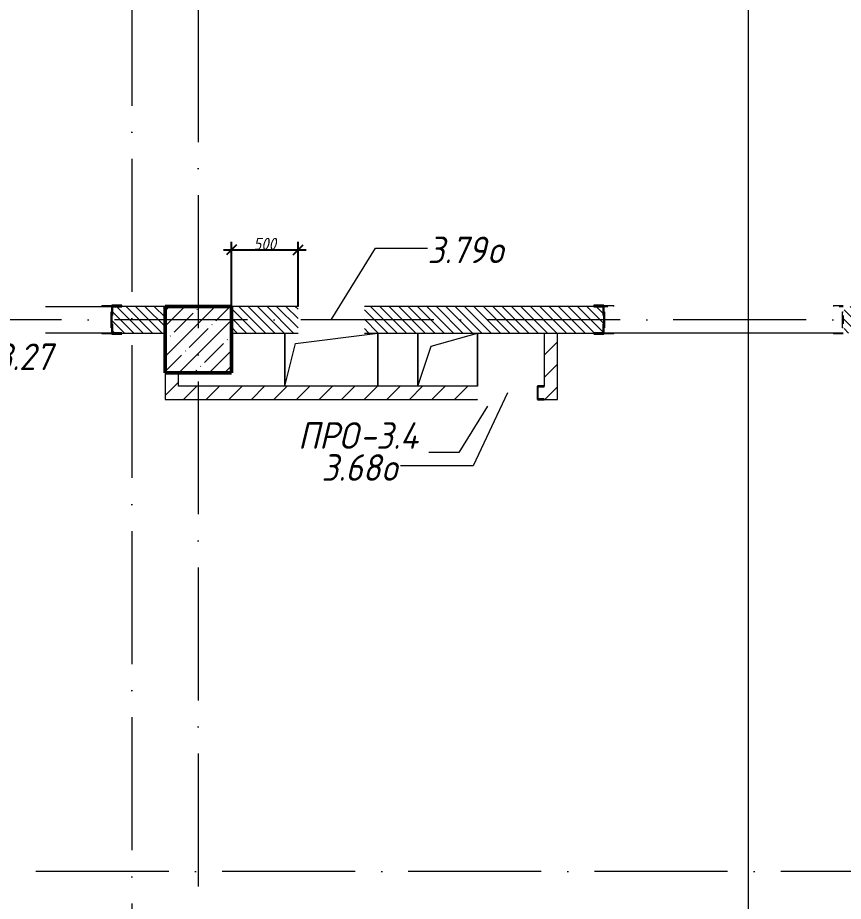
# Model space of a CAD drawing. Header units: millimetres. Extents: x -537608 to 253996, y -217170 to 186033.
# Drawn here: x -122543 to -116335, y 153246 to 159893 of the extents above; entities that cross this region are included whole.
import ezdxf

# ---------------------------------------------------------------- set-up
doc = ezdxf.new("R2010")
doc.units = ezdxf.units.MM
doc.linetypes.add('50_200_ШТРИХ_1Т_ш5_п1_п1_', pattern=[1400, 1000, -200, 0, -200])
for name, color, linetype, lineweight in [('A-____-____-DIMS', 7, 'Continuous', 9), ('A-FLOR-____-OTLN', 7, 'Continuous', 9), ('A-GENM-____-IDEN', 7, 'Continuous', 9), ('A-GENM-____-MCUT', 7, 'Continuous', 25), ('A-GENM-____-OTLN', 7, 'Continuous', 9), ('A-GENM-____-OTLN-1', 7, 'Continuous', 25), ('A-GLAZ-____-IDEN', 7, 'Continuous', 9), ('A-WALL-____-MCUT', 7, 'Continuous', 13), ('A-WALL-____-PATT-1', 7, 'Continuous', 9), ('A-WALL-FNSH-MCUT-1', 7, 'Continuous', 9), ('I-WALL-____-OTLN', 7, 'Continuous', 9), ('S-COLS-____-MCUT', 7, 'Continuous', 50), ('S-COLS-____-OTLN', 7, 'Continuous', 9), ('S-GRID-____-OTLN-1', 7, '50_200_ШТРИХ_1Т_ш5_п1_п1_', 9)]:
    doc.layers.add(name, color=color, linetype=linetype, lineweight=lineweight)
doc.layers.add('G-____-____-SYMB-1', color=9, linetype='Continuous', lineweight=9, true_color=0x808080)
doc.styles.add('ISOCPEUR_I_11', font='isocpeui.ttf', dxfattribs={"width": 0.9, "height": 200})
doc.styles.add('ISOCPEUR_I_7', font='isocpeui.ttf', dxfattribs={"width": 0.9, "height": 90})
doc.dimstyles.new('ISO-1_8_0_9К_СРЕДНИЙ_Кладочные_1', dxfattribs={"dimscale": 304.8, "dimtxt": 89.638306, "dimasz": 0.246063, "dimexe": 0.19685, "dimexo": 0, "dimgap": 0, "dimtad": 1, "dimdec": 3, "dimrnd": 0.001, "dimdsep": 46, "dimtxsty": 'ISOCPEUR_I_7', "dimblk1": 'OBLIQUE', "dimblk2": 'OBLIQUE', "dimsah": 1, "dimcen": 0.09, "dimdle": 0.19685, "dimazin": 0, "dimtfac": 1, "dimtdec": 4, "dimtix": 1, "dimtmove": 0, "dimatfit": 3, "dimfxl": 1, "dimtvp": 1, "dimtolj": 1, "dimtzin": 0, "dimarcsym": 2})
pattern_1 = [(45, (-178684.97, 94540.11), (-84.85281, 84.85281), [])]
pattern_2 = [(135, (-178684.97, 94540.114), (-35.35534, -35.35534), [])]

# ---------------------------------------------------------------- blocks, each defined once
blk = doc.blocks.new('BSC_Колонна _Прямоугольная - 500х500-V63-АР1_План отверстий 3 этажа в осях 1-64_Ю-ЯЯ')
at = {"layer": 'S-COLS-____-OTLN'}
h = blk.add_hatch(dxfattribs=at)
h.set_pattern_fill('FP_71', color=256, style=0, pattern_type=2)
h.set_pattern_definition([(45, (-57500, -62931.04), (-114.04925, 114.04925), []), (45, (-57385.95, -62931.04), (-114.04925, 114.04925), [201.613, -40.323, 3.353, -36.97])])
h.paths.add_polyline_path([(-250, -250), (250, -250), (250, 250), (-250, 250)], flags=0)
at = {"layer": 'S-COLS-____-MCUT'}
for p, q in [((250, 250), (-250, 250)), ((-250, 250), (-250, -250)), ((250, -250), (250, 250)), ((-250, -250), (250, -250))]:
    blk.add_line(p, q, dxfattribs=at)
blk = doc.blocks.new('154_Стойка_СКБ_Уголок - СМ-2480_200-28346303-АР1_План отверстий 3 этажа в осях 1-64_Ю-ЯЯ')
at = {"layer": 'A-GENM-____-MCUT'}
for p, q in [((125, 156), (125, 81)), ((200, 156), (125, 156)), ((131, 81), (131, 150)), ((131, 150), (200, 150)), ((200, 150), (200, 156)), ((125, 81), (131, 81)), ((131, 19), (125, 19)), ((125, 19), (125, -56)), ((131, -50), (131, 19)), ((125, -56), (200, -56)), ((200, -50), (131, -50)), ((200, -56), (200, -50))]:
    blk.add_line(p, q, dxfattribs=at)
blk = doc.blocks.new('Стойка_Влож_Полоса боковая - Полоса-V164-АР1_План отверстий 3 этажа в осях 1-64_Ю-ЯЯ')
at = {"layer": 'A-GENM-____-OTLN'}
for p, q in [((-5, 60), (0, 60)), ((-5, -60), (-5, 60)), ((0, 31), (0, -31)), ((0, -60), (-5, -60))]:
    blk.add_line(p, q, dxfattribs=at)
blk = doc.blocks.new('Стойка_Влож_Уголок_Опорный - Уголок-28213941-АР1_План отверстий 3 этажа в осях 1-64_Ю-ЯЯ')
at = {"layer": 'A-GENM-____-OTLN'}
for p, q in [((-212, -6), (-212, 0)), ((0, 0), (0, -6)), ((-212, -75), (-212, -6)), ((-212, -6), (-206, -6)), ((-6, -6), (0, -6)), ((0, -6), (0, -75)), ((-212, -75), (-206, -75)), ((-6, -75), (0, -75))]:
    blk.add_line(p, q, dxfattribs=at)
blk = doc.blocks.new('AR_Отверстие прямоугольное _в плите_ - AR_Отверстие прямоугольное _в плите_-V188-АР1_План отверстий 3 этажа в осях 1-64_Ю-ЯЯ')
at = {"layer": 'A-GENM-____-OTLN'}
for p, q in [((-350, 200), (-350, -200)), ((-270, 120), (350, 200)), ((350, -200), (350, 200)), ((-350, -200), (-270, 120))]:
    blk.add_line(p, q, dxfattribs=at)
blk = doc.blocks.new('AR_Отверстие прямоугольное _в плите_ - AR_Отверстие прямоугольное _в плите_-30552855-АР1_План отверстий 3 этажа в осях 1-64_Ю-ЯЯ')
at = {"layer": 'A-GENM-____-OTLN'}
for p, q in [((-225, 200), (-225, -200)), ((-125, 100), (225, 200)), ((225, -200), (225, 200)), ((-225, -200), (-125, 100))]:
    blk.add_line(p, q, dxfattribs=at)
blk = doc.blocks.new('154_Фахверк_СКБ_Швеллер - Тип_100_3960_зеркало-36793856-АР1_План отверстий 3 этажа в осях 1-64_Ю-ЯЯ')
at = {"layer": 'A-GENM-____-MCUT'}
for p, q in [((175, 50), (125, 50)), ((125, 50), (125, -50)), ((128, 47), (175, 47)), ((128, -47), (128, 47)), ((175, 47), (175, 50)), ((125, -50), (175, -50)), ((175, -47), (128, -47)), ((175, -50), (175, -47))]:
    blk.add_line(p, q, dxfattribs=at)
blk = doc.blocks.new('_Oblique')
at = {"color": 0, "linetype": 'ByBlock', "lineweight": -2}
blk.add_line((-0.5, -0.5), (0.5, 0.5), dxfattribs=at)
blk = doc.blocks.new('*D1080')
at = {"layer": 'A-____-____-DIMS', "color": 0, "lineweight": -2, "transparency": 16777216}
for p, q in [((-120935, 157721.2), (-120935, 158206.8)), ((-120435, 157721.2), (-120435, 158206.8)), ((-120995, 158146.8), (-120375, 158146.8))]:
    blk.add_line(p, q, dxfattribs=at)
at = {"layer": 'Defpoints', "color": 0, "transparency": 16777216}
for p in [(-120435, 158146.8), (-120935, 157721.2), (-120435, 157721.2)]:
    blk.add_point(p, dxfattribs=at)
at = {"layer": 'A-____-____-DIMS', "color": 0, "lineweight": -2, "transparency": 16777216, "xscale": 75, "yscale": 75, "zscale": 75, "rotation": 180}
blk.add_blockref('_Oblique', (-120935, 158146.8), dxfattribs=at)
at = {"layer": 'A-____-____-DIMS', "color": 0, "lineweight": -2, "transparency": 16777216, "xscale": 75, "yscale": 75, "zscale": 75}
blk.add_blockref('_Oblique', (-120435, 158146.8), dxfattribs=at)
at = {"layer": 'A-____-____-DIMS', "color": 0, "transparency": 16777216, "insert": (-120685, 158191.8), "char_height": 90, "width": 409.578, "attachment_point": 5, "style": 'ISOCPEUR_I_7'}
blk.add_mtext('\\A1;500', dxfattribs=at)

msp = doc.modelspace()

# ---------------------------------------------------------------- hatches: boundary and pattern name
at = {"layer": 'A-WALL-____-PATT-1'}
h = msp.add_hatch(dxfattribs=at)
h.set_pattern_fill('FP_9', color=256, style=0, pattern_type=2)
h.set_pattern_definition(pattern_2)
h.paths.add_polyline_path([(-121828.9702, 157521.1558), (-121434.9702, 157521.1558), (-121434.9702, 157721.1558), (-121828.9702, 157721.1558), (-121828.9702, 157652.1558), (-121834.9702, 157652.1558), (-121834.9702, 157590.1558), (-121828.9702, 157590.1558), (-121828.9702, 157561.1558)], flags=0)
h.paths.add_polyline_path([(-123907.6032, 157521.1558), (-123540.9702, 157521.1558), (-123540.9702, 157590.1558), (-123534.9702, 157590.1558), (-123534.9702, 157652.1558), (-123540.9702, 157652.1558), (-123540.9702, 157721.1558), (-123934.9702, 157721.1558), (-123934.9702, 157521.1558)], flags=0)
h = msp.add_hatch(dxfattribs=at)
h.set_pattern_fill('FP_9', color=256, style=0, pattern_type=2)
h.set_pattern_definition(pattern_2)
h.paths.add_polyline_path([(-116328.9702, 157521.1558), (-115434.9702, 157521.1558), (-115434.9702, 157721.1558), (-116328.9702, 157721.1558), (-116328.9702, 157652.1558), (-116334.9702, 157652.1558), (-116334.9702, 157590.1558), (-116328.9702, 157590.1558), (-116328.9702, 157522.4891)], flags=0)
h.paths.add_polyline_path([(-120934.9702, 157521.1558), (-120434.9702, 157521.1558), (-120434.9702, 157721.1558), (-120934.9702, 157721.1558)], flags=0)
h.paths.add_polyline_path([(-118140.9702, 157521.1558), (-118140.9702, 157590.1558), (-118134.9702, 157590.1558), (-118134.9702, 157652.1558), (-118140.9702, 157652.1558), (-118140.9702, 157721.1558), (-119934.9702, 157721.1558), (-119934.9702, 157521.1558), (-118209.9702, 157521.1558)], flags=0)
h = msp.add_hatch(dxfattribs=at)
h.set_pattern_fill('FP_7', color=256, style=0, pattern_type=2)
h.set_pattern_definition(pattern_1)
h.paths.add_polyline_path([(-118584.9702, 157121.1558), (-118484.9702, 157121.1558), (-118484.9702, 157521.1558), (-118584.9702, 157521.1558)], flags=0)
h = msp.add_hatch(dxfattribs=at)
h.set_pattern_fill('FP_7', color=256, style=0, pattern_type=2)
h.set_pattern_definition(pattern_1)
h.paths.add_polyline_path([(-121334.9702, 157121.1558), (-121334.9702, 157221.1558), (-121434.9702, 157221.1558), (-121434.9702, 157121.1558)], flags=0)
h = msp.add_hatch(dxfattribs=at)
h.set_pattern_fill('FP_7', color=256, style=0, pattern_type=2)
h.set_pattern_definition(pattern_1)
h.paths.add_polyline_path([(-119084.9702, 157021.1558), (-119084.9702, 157121.1558), (-121434.9702, 157121.1558), (-121434.9702, 157021.1558), (-120372.6746, 157021.1558)], flags=0)
h.paths.add_polyline_path([(-118484.9702, 157021.1558), (-118484.9702, 157121.1558), (-118584.9702, 157121.1558), (-118584.9702, 157118.1558), (-118631.9702, 157118.1558), (-118631.9702, 157024.1558), (-118584.9702, 157024.1558), (-118584.9702, 157021.1558)], flags=0)

# ---------------------------------------------------------------- linework, layer by layer
at = {"layer": 'A-FLOR-____-OTLN'}
for p, q in [((-120534.9702, 157121.1558), (-120534.9702, 157521.1558)), ((-119834.9702, 157521.1558), (-119834.9702, 157121.1558)), ((-119534.9702, 157121.1558), (-119534.9702, 157521.1558)), ((-119084.9702, 157521.1558), (-119084.9702, 157121.1558))]:
    msp.add_line(p, q, dxfattribs=at)
at = {"layer": 'A-GENM-____-IDEN'}
for p, q in [((-119009.9702, 156971.1558), (-119226.3347, 156622.7047)), ((-119226.3347, 156622.7047), (-119452.0577, 156622.7047))]:
    msp.add_line(p, q, dxfattribs=at)
at = {"layer": 'A-GLAZ-____-IDEN'}
for p, q in [((-120184.9702, 157621.1558), (-119851.3289, 158158.6872)), ((-119851.3289, 158158.6872), (-119460.9876, 158158.6872)), ((-118859.9702, 157071.1558), (-119118.6122, 156521.5532)), ((-119118.6122, 156521.5532), (-119663.4865, 156521.5532))]:
    msp.add_line(p, q, dxfattribs=at)
at = {"layer": 'A-WALL-____-MCUT'}
for p, q in [((-121434.9702, 157721.1558), (-121759.9702, 157721.1558)), ((-120434.9702, 157721.1558), (-120934.9702, 157721.1558)), ((-118209.9702, 157721.1558), (-119934.9702, 157721.1558)), ((-121759.9702, 157521.1558), (-121434.9702, 157521.1558)), ((-120934.9702, 157521.1558), (-120434.9702, 157521.1558)), ((-119934.9702, 157521.1558), (-118209.9702, 157521.1558))]:
    msp.add_line(p, q, dxfattribs=at)
at = {"layer": 'A-WALL-FNSH-MCUT-1'}
for p, q in [((-118584.9702, 157521.1558), (-118584.9702, 157121.1558)), ((-118484.9702, 157021.1558), (-118484.9702, 157521.1558)), ((-121434.9702, 157221.1558), (-121434.9702, 157021.1558)), ((-121334.9702, 157121.1558), (-121334.9702, 157221.1558)), ((-119084.9702, 157121.1558), (-121334.9702, 157121.1558)), ((-121434.9702, 157021.1558), (-119084.9702, 157021.1558)), ((-118584.9702, 157021.1558), (-118484.9702, 157021.1558))]:
    msp.add_line(p, q, dxfattribs=at)
at = {"layer": 'G-____-____-SYMB-1'}
msp.add_line((-117050.6615, 181059.4137), (-117050.6615, 147510.4899), dxfattribs=at)
at = {"layer": 'I-WALL-____-OTLN'}
for p, q in [((-122334.9702, 157721.1558), (-121834.9702, 157721.1558)), ((-118134.9702, 157721.1558), (-118104.9702, 157721.1558)), ((-116364.9702, 157721.1558), (-116334.9702, 157721.1558)), ((-121834.9702, 157521.1558), (-122334.9702, 157521.1558)), ((-116334.9702, 157521.1558), (-118134.9702, 157521.1558))]:
    msp.add_line(p, q, dxfattribs=at)
at = {"layer": 'S-GRID-____-OTLN-1'}
for p, q in [((-121684.9702, 185432.9652), (-121684.9702, 147431.7016)), ((-121184.9702, 185159.6174), (-121184.9702, 147579.638)), ((-74610.5636, 157621.1558), (-183353.7404, 157621.1558)), ((-103204.9297, 153471.1558), (-183353.7404, 153471.1558))]:
    msp.add_line(p, q, dxfattribs=at)

# ---------------------------------------------------------------- block references
at = {"layer": 'A-GENM-____-OTLN'}
for name, p, rotation in [('Стойка_Влож_Уголок_Опорный - Уголок-28213941-АР1_План отверстий 3 этажа в осях 1-64_Ю-ЯЯ', (-121834.9702, 157515.1558), 269.9999999999996), ('Стойка_Влож_Уголок_Опорный - Уголок-28213941-АР1_План отверстий 3 этажа в осях 1-64_Ю-ЯЯ', (-118134.9702, 157727.1558), 89.99999999999962), ('Стойка_Влож_Полоса боковая - Полоса-V164-АР1_План отверстий 3 этажа в осях 1-64_Ю-ЯЯ', (-118134.9702, 157621.1558), 180), ('Стойка_Влож_Уголок_Опорный - Уголок-28213941-АР1_План отверстий 3 этажа в осях 1-64_Ю-ЯЯ', (-116334.9702, 157515.1558), 269.9999999999996)]:
    msp.add_blockref(name, p, dxfattribs=dict(at, rotation=rotation))
for name, p in [('Стойка_Влож_Полоса боковая - Полоса-V164-АР1_План отверстий 3 этажа в осях 1-64_Ю-ЯЯ', (-121834.9702, 157621.1558)), ('Стойка_Влож_Полоса боковая - Полоса-V164-АР1_План отверстий 3 этажа в осях 1-64_Ю-ЯЯ', (-116334.9702, 157621.1558)), ('AR_Отверстие прямоугольное _в плите_ - AR_Отверстие прямоугольное _в плите_-V188-АР1_План отверстий 3 этажа в осях 1-64_Ю-ЯЯ', (-120184.9702, 157321.1558)), ('AR_Отверстие прямоугольное _в плите_ - AR_Отверстие прямоугольное _в плите_-30552855-АР1_План отверстий 3 этажа в осях 1-64_Ю-ЯЯ', (-119309.9702, 157321.1558))]:
    msp.add_blockref(name, p, dxfattribs=at)
at = {"layer": 'A-GENM-____-OTLN-1'}
for name, p in [('154_Стойка_СКБ_Уголок - СМ-2480_200-28346303-АР1_План отверстий 3 этажа в осях 1-64_Ю-ЯЯ', (-121959.9702, 157571.1558)), ('154_Фахверк_СКБ_Швеллер - Тип_100_3960_зеркало-36793856-АР1_План отверстий 3 этажа в осях 1-64_Ю-ЯЯ', (-118759.9702, 157071.1558))]:
    msp.add_blockref(name, p, dxfattribs=at)
at = {"layer": 'A-GENM-____-OTLN-1', "rotation": 180}
msp.add_blockref('154_Стойка_СКБ_Уголок - СМ-2480_200-28346303-АР1_План отверстий 3 этажа в осях 1-64_Ю-ЯЯ', (-118009.9702, 157671.1558), dxfattribs=at)
at = {"layer": 'S-COLS-____-OTLN'}
msp.add_blockref('BSC_Колонна _Прямоугольная - 500х500-V63-АР1_План отверстий 3 этажа в осях 1-64_Ю-ЯЯ', (-121184.9702, 157471.1558), dxfattribs=at)

# ---------------------------------------------------------------- texts
at = {"layer": 'A-GENM-____-IDEN', "char_height": 200, "attachment_point": 1, "style": 'ISOCPEUR_I_11'}
for s, insert, width in [('-3.27', (-122834.4849, 157442.2719), 707.088375), ('ПРО', (-120434.6143, 156849.8209), 562.784625), ('-3.4', (-119970.2706, 156849.8209), 577.215)]:
    msp.add_mtext(s, dxfattribs=dict(at, insert=insert, width=width))
at = {"layer": 'A-GLAZ-____-IDEN', "char_height": 200, "attachment_point": 1, "style": 'ISOCPEUR_I_11'}
for s, insert, width in [('3.79', (-119460.9876, 158246.3018), 548.35425), ('\\fISOCPEUR|b0|i1|c204|p34|;\\W.9;о', (-119008.5501, 158246.3018), 158.734125), ('3.68', (-120258.941, 156609.1677), 548.35425), ('\\fISOCPEUR|b0|i1|c204|p34|;\\W.9;о', (-119806.5035, 156609.1677), 158.734125)]:
    msp.add_mtext(s, dxfattribs=dict(at, insert=insert, width=width))

# ---------------------------------------------------------------- dimensions: what is measured, and where the dimension line sits
at = {"layer": 'A-____-____-DIMS'}
dim = msp.add_linear_dim(base=(-120434.9702, 158146.8081), p1=(-120934.9702, 157721.1558), p2=(-120434.9702, 157721.1558), dimstyle='ISO-1_8_0_9К_СРЕДНИЙ_Кладочные_1', override={"dimpost": '<>', "dimfxl": 500}, dxfattribs=at)
dim.commit()
dim.dimension.update_dxf_attribs({"geometry": '*D1080', "text_midpoint": (-120684.9702, 158191.8081)})

doc.saveas('drawing.dxf')
